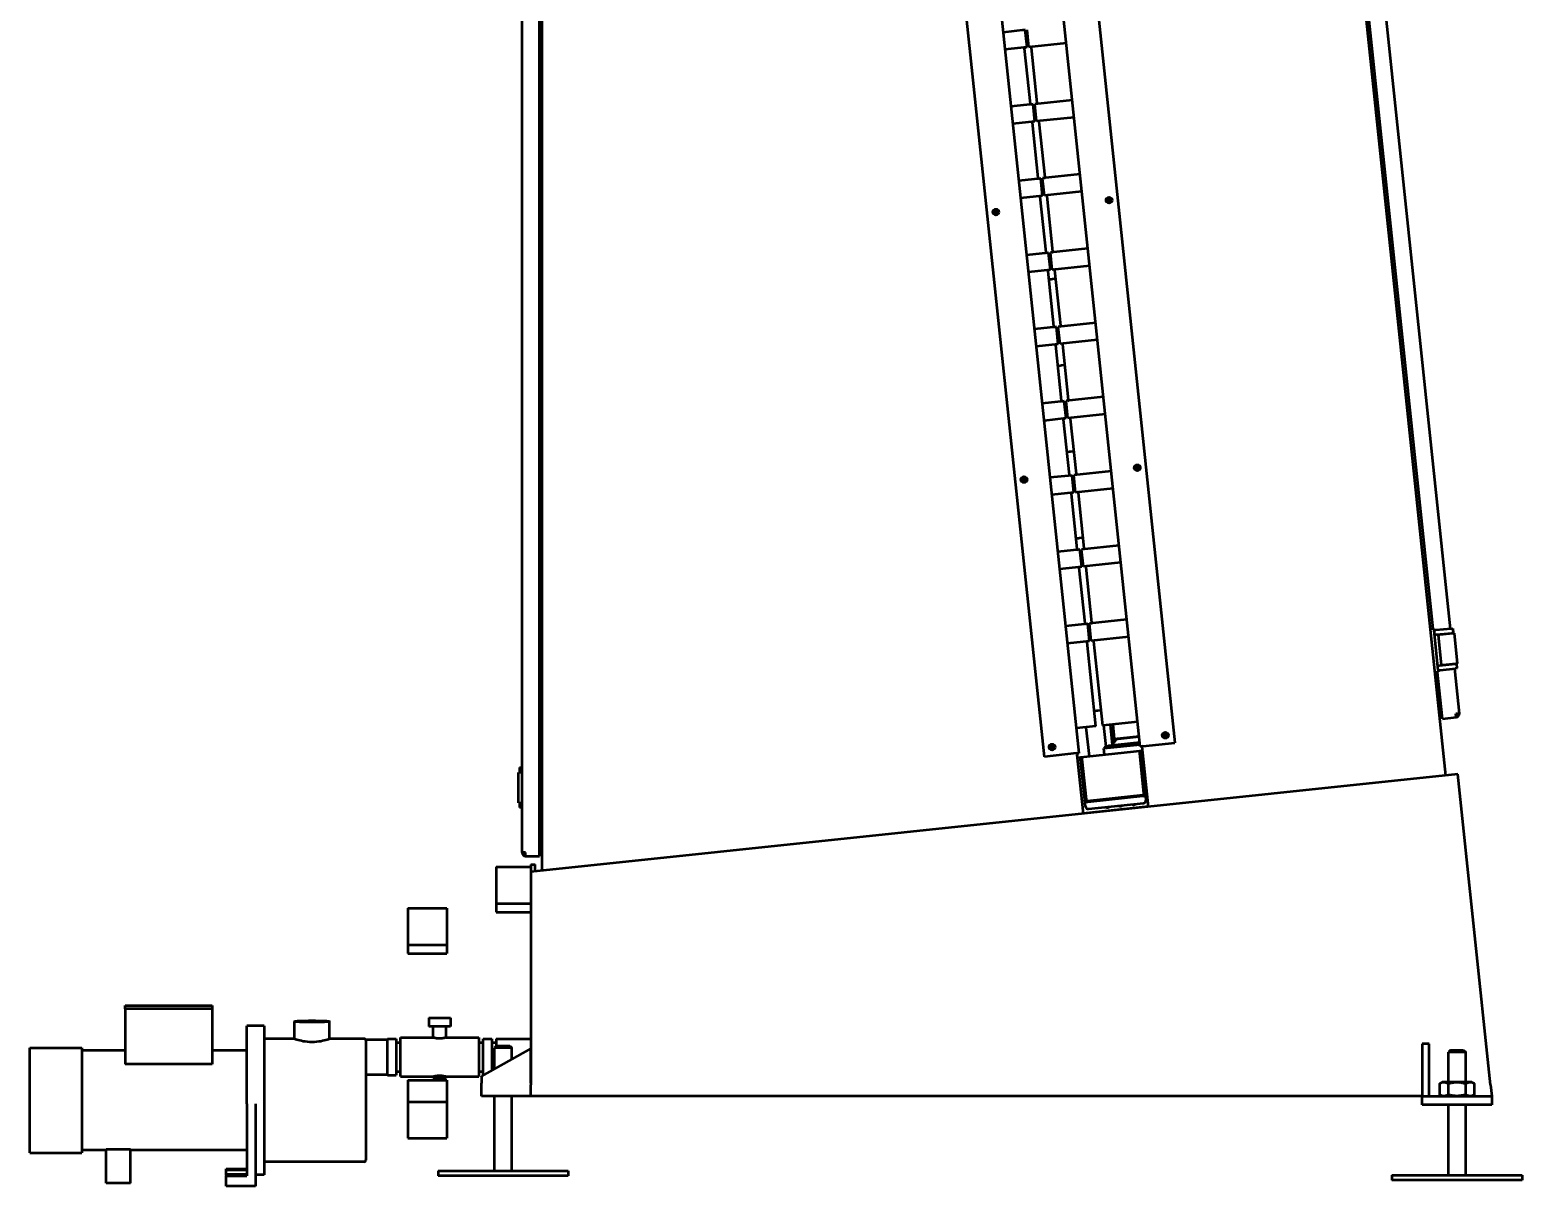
# Model space of a CAD drawing. Header units: millimetres. Extents: x 4915 to 15267, y 4787 to 10268.
# Drawn here: x 13548 to 15267, y 6658 to 7991 of the extents above; entities that cross this region are included whole.
import ezdxf

# ---------------------------------------------------------------- set-up
doc = ezdxf.new("R2010")
doc.units = ezdxf.units.MM
doc.layers.add('外形線', color=7, linetype='Continuous', lineweight=50)

msp = doc.modelspace()

# ---------------------------------------------------------------- linework, layer by layer
at = {"layer": '外形線'}
for p, q in [((15179, 7131.8), (14897.8, 9806.9)), ((14138, 7022), (14138, 9727.1)), ((14495.1, 9643.8), (14756.4, 7157.6)), ((14827.1, 7165.1), (14565.8, 9651.2)), ((14605.6, 9655.4), (14866.9, 7169.2)), ((14716.6, 7153.4), (14455.3, 9639.6)), ((14135, 7038.8), (14135, 9438.6)), ((14115, 7042.8), (14115, 9434.6)), ((15164.3, 7300.6), (15052.3, 8365.7)), ((15184.4, 7300.8), (15072, 8369.8)), ((14694.6, 7990.8), (14669.1, 7988.1)), ((14696.7, 7970.9), (14694.6, 7990.8)), ((14698.7, 7971.1), (14696.6, 7991)), ((14741.9, 7975.7), (14698.7, 7971.1)), ((14696.7, 7970.9), (14671.2, 7968.2)), ((14700.5, 7905.9), (14693.8, 7969.6)), ((14708.4, 7906.8), (14701.7, 7970.4)), ((14748.8, 7910), (14705.6, 7905.5)), ((14703.6, 7905.3), (14678.1, 7902.6)), ((14705.7, 7885.4), (14703.6, 7905.3)), ((14704.9, 7902.4), (14703.9, 7902.3)), ((14704.9, 7902.4), (14703.9, 7902.3)), ((14705.9, 7902.5), (14704.9, 7902.4)), ((14705.9, 7902.5), (14704.9, 7902.4)), ((14707.6, 7885.6), (14705.6, 7905.5)), ((14750.9, 7890.1), (14707.6, 7885.6)), ((14705.7, 7885.4), (14680.2, 7882.7)), ((14709.5, 7820.4), (14702.8, 7884.1)), ((14717.4, 7821.3), (14710.7, 7884.9)), ((14757.8, 7824.5), (14714.5, 7819.9)), ((14712.6, 7819.7), (14687.1, 7817.1)), ((14714.6, 7799.8), (14712.6, 7819.7)), ((14716.6, 7800.1), (14714.5, 7819.9)), ((14759.9, 7804.6), (14716.6, 7800.1)), ((14714.6, 7799.8), (14689.2, 7797.2)), ((14718.5, 7734.9), (14711.8, 7798.5)), ((14715.3, 7802.9), (14714.3, 7802.8)), ((14715.3, 7802.9), (14714.3, 7802.8)), ((14716.3, 7803), (14715.3, 7802.9)), ((14716.3, 7803), (14715.3, 7802.9)), ((14726.4, 7735.7), (14719.7, 7799.4)), ((14789.5, 7795.4), (14790.9, 7796.4)), ((14789.7, 7793.7), (14789.5, 7795.4)), ((14791.3, 7793), (14789.7, 7793.7)), ((14790.9, 7796.4), (14792.5, 7795.7)), ((14792.7, 7794), (14791.3, 7793)), ((14792.5, 7795.7), (14792.7, 7794)), ((14659.2, 7781.7), (14660.6, 7782.7)), ((14659.3, 7780), (14659.2, 7781.7)), ((14660.9, 7779.3), (14659.3, 7780)), ((14660.6, 7782.7), (14662.1, 7782)), ((14662.3, 7780.3), (14660.9, 7779.3)), ((14662.1, 7782), (14662.3, 7780.3)), ((14766.8, 7739), (14723.5, 7734.4)), ((14721.5, 7734.2), (14696.1, 7731.5)), ((14723.6, 7714.3), (14721.5, 7734.2)), ((14725.6, 7714.5), (14723.5, 7734.4)), ((14768.9, 7719.1), (14725.6, 7714.5)), ((14723.6, 7714.3), (14698.2, 7711.7)), ((14727.4, 7649.4), (14720.8, 7713)), ((14724.4, 7703.3), (14721.8, 7703.1)), ((14724.4, 7703.3), (14721.8, 7703.1)), ((14725.8, 7703.5), (14724.4, 7703.3)), ((14725.8, 7703.5), (14724.4, 7703.3)), ((14729.8, 7703.9), (14725.8, 7703.5)), ((14729.8, 7703.9), (14725.8, 7703.5)), ((14735.4, 7650.2), (14728.7, 7713.9)), ((14775.8, 7653.4), (14732.5, 7648.9)), ((14730.5, 7648.7), (14705.1, 7646)), ((14732.6, 7628.8), (14730.5, 7648.7)), ((14734.6, 7629), (14732.5, 7648.9)), ((14777.9, 7633.6), (14734.6, 7629)), ((14732.6, 7628.8), (14707.2, 7626.1)), ((14736.4, 7563.8), (14729.7, 7627.5)), ((14744.4, 7564.7), (14737.7, 7628.3)), ((14734.8, 7603.9), (14732.2, 7603.6)), ((14734.8, 7603.9), (14732.2, 7603.6)), ((14736.2, 7604), (14734.8, 7603.9)), ((14736.2, 7604), (14734.8, 7603.9)), ((14740.2, 7604.5), (14736.2, 7604)), ((14740.2, 7604.5), (14736.2, 7604)), ((14739.5, 7563.2), (14714.1, 7560.5)), ((14741.6, 7543.3), (14739.5, 7563.2)), ((14784.8, 7567.9), (14741.5, 7563.4)), ((14743.6, 7543.5), (14741.5, 7563.4)), ((14786.9, 7548), (14743.6, 7543.5)), ((14741.6, 7543.3), (14716.2, 7540.6)), ((14745.4, 7478.3), (14738.7, 7542)), ((14753.4, 7479.2), (14746.7, 7542.8)), ((14745.3, 7504.5), (14742.7, 7504.2)), ((14745.3, 7504.5), (14742.7, 7504.2)), ((14746.7, 7504.6), (14745.3, 7504.5)), ((14746.7, 7504.6), (14745.3, 7504.5)), ((14750.7, 7505), (14746.7, 7504.6)), ((14750.7, 7505), (14746.7, 7504.6)), ((14748.5, 7477.6), (14723.1, 7475)), ((14750.6, 7457.8), (14748.5, 7477.6)), ((14793.8, 7482.4), (14750.5, 7477.9)), ((14752.6, 7458), (14750.5, 7477.9)), ((14821.9, 7487.1), (14823.3, 7488.1)), ((14822.1, 7485.4), (14821.9, 7487.1)), ((14823.7, 7484.7), (14822.1, 7485.4)), ((14823.3, 7488.1), (14824.9, 7487.4)), ((14825.1, 7485.7), (14823.7, 7484.7)), ((14824.9, 7487.4), (14825.1, 7485.7)), ((14691.6, 7473.4), (14693, 7474.4)), ((14691.7, 7471.7), (14691.6, 7473.4)), ((14693.3, 7471), (14691.7, 7471.7)), ((14693, 7474.4), (14694.5, 7473.7)), ((14694.7, 7472), (14693.3, 7471)), ((14694.5, 7473.7), (14694.7, 7472)), ((14795.8, 7462.5), (14752.6, 7458)), ((14750.6, 7457.8), (14725.2, 7455.1)), ((14754.4, 7392.8), (14747.7, 7456.4)), ((14762.4, 7393.6), (14755.7, 7457.3)), ((14757.5, 7392.1), (14732.1, 7389.4)), ((14755.7, 7405), (14753.2, 7404.7)), ((14755.7, 7405), (14753.2, 7404.7)), ((14757.1, 7405.2), (14755.7, 7405)), ((14757.1, 7405.2), (14755.7, 7405)), ((14761.1, 7405.6), (14757.1, 7405.2)), ((14761.1, 7405.6), (14757.1, 7405.2)), ((14759.6, 7372.2), (14757.5, 7392.1)), ((14802.7, 7396.9), (14759.5, 7392.3)), ((14761.6, 7372.4), (14759.5, 7392.3)), ((14804.8, 7377), (14761.6, 7372.4)), ((14759.6, 7372.2), (14734.1, 7369.6)), ((14763.4, 7307.3), (14756.7, 7370.9)), ((14771.4, 7308.1), (14764.7, 7371.8)), ((14766.5, 7306.6), (14741, 7303.9)), ((14768.6, 7286.7), (14766.5, 7306.6)), ((14767.6, 7305.7), (14766.6, 7305.6)), ((14767.6, 7305.7), (14766.6, 7305.6)), ((14768.6, 7305.8), (14767.6, 7305.7)), ((14768.6, 7305.8), (14767.6, 7305.7)), ((14811.7, 7311.4), (14768.5, 7306.8)), ((14770.6, 7286.9), (14768.5, 7306.8)), ((14813.8, 7291.5), (14770.6, 7286.9)), ((15165.3, 7300.8), (15161.3, 7300.3)), ((15165.3, 7300.8), (15165.5, 7298.8)), ((15170.3, 7253), (15165.5, 7298.8)), ((15166, 7293.8), (15168, 7294)), ((15185.3, 7300.9), (15167.4, 7299)), ((15168, 7294), (15185.9, 7295.9)), ((15170, 7293.7), (15172, 7293.9)), ((15170, 7293.7), (15173.7, 7258.9)), ((15186.9, 7295.5), (15172, 7293.9)), ((15184.9, 7295.3), (15184.9, 7295.8)), ((15185.3, 7300.9), (15187.3, 7301.1)), ((15187.9, 7296.1), (15185.9, 7295.9)), ((15186.9, 7295.5), (15188.9, 7295.7)), ((15187.9, 7296.1), (15187.3, 7301.1)), ((15192.6, 7260.9), (15188.9, 7295.7)), ((14768.6, 7286.7), (14743.1, 7284)), ((14775.9, 7188.4), (14765.7, 7285.4)), ((14783.8, 7189.3), (14773.7, 7286.2)), ((15171.7, 7258.2), (15169.7, 7258)), ((15189.6, 7260.1), (15171.7, 7258.2)), ((15172.3, 7253.2), (15190.2, 7255.1)), ((15175.7, 7259.1), (15173.7, 7258.9)), ((15175.7, 7259.1), (15190.6, 7260.7)), ((15188.6, 7260), (15188.6, 7260.5)), ((15194.6, 7203.3), (15189.2, 7255)), ((15189.6, 7260.1), (15191.6, 7260.3)), ((15192.1, 7255.3), (15190.2, 7255.1)), ((15192.6, 7260.9), (15190.6, 7260.7)), ((15192.1, 7255.3), (15191.6, 7260.3)), ((15166.5, 7250.6), (15170.5, 7251)), ((15175.1, 7197.2), (15169.5, 7250.9)), ((15170.3, 7253), (15170.5, 7251)), ((14776.6, 7206.1), (14774.1, 7205.8)), ((14778, 7206.3), (14776.6, 7206.1)), ((14782, 7206.7), (14778, 7206.3)), ((15194.6, 7203.3), (15190.6, 7202.9)), ((15191, 7198.9), (15190.6, 7202.9)), ((14775.9, 7188.4), (14753.4, 7186.1)), ((14764.4, 7187.2), (14768, 7153.9)), ((14824.1, 7193.5), (14783.8, 7189.3)), ((14784.8, 7189.4), (14787.4, 7165)), ((14795.2, 7166.9), (14792.7, 7190.2)), ((14795.3, 7190.5), (14797, 7174.1)), ((15175.1, 7197.2), (15191, 7198.9)), ((14786.9, 7165), (14826.7, 7169.1)), ((14826.6, 7169.6), (14789.8, 7165.7)), ((14790.8, 7166.4), (14826.6, 7170.1)), ((14796.9, 7170.2), (14795.6, 7182.2)), ((14797, 7174.1), (14825.8, 7177.1)), ((14798.1, 7173.2), (14797, 7174.1)), ((14825.9, 7176.1), (14798.1, 7173.2)), ((14798.6, 7173.2), (14798.7, 7172.7)), ((14830.1, 7165.4), (14866.9, 7169.2)), ((14854.3, 7178.8), (14855.7, 7179.9)), ((14854.5, 7177.1), (14854.3, 7178.8)), ((14856.1, 7176.4), (14854.5, 7177.1)), ((14855.7, 7179.9), (14857.3, 7179.2)), ((14857.5, 7177.4), (14856.1, 7176.4)), ((14857.3, 7179.2), (14857.5, 7177.4)), ((14753.4, 7157.3), (14716.6, 7153.4)), ((14724, 7165.1), (14725.4, 7166.2)), ((14724.1, 7163.4), (14724, 7165.1)), ((14725.7, 7162.7), (14724.1, 7163.4)), ((14725.4, 7166.2), (14726.9, 7165.5)), ((14727.1, 7163.7), (14725.7, 7162.7)), ((14726.9, 7165.5), (14727.1, 7163.7)), ((14753.4, 7157.3), (14756.4, 7157.6)), ((14755.1, 7155.8), (14754.3, 7155.7)), ((14761.5, 7087.7), (14754.3, 7155.7)), ((14754.6, 7152.5), (14829.9, 7160.4)), ((14754.9, 7157.5), (14755.1, 7155.8)), ((14758, 7152.9), (14759.5, 7153)), ((14758.3, 7150.3), (14758, 7152.9)), ((14759.5, 7153), (14759.8, 7150.5)), ((14826.9, 7167.2), (14785.1, 7162.8)), ((14786.9, 7165), (14785.1, 7162.8)), ((14785.9, 7155.8), (14785.1, 7162.8)), ((14790.8, 7166.4), (14789.8, 7165.7)), ((14789.8, 7165.7), (14789.9, 7165.3)), ((14826.1, 7160), (14827.6, 7160.2)), ((14826.4, 7157.5), (14826.1, 7160)), ((14827.9, 7157.6), (14826.4, 7157.5)), ((14831.3, 7111), (14826.4, 7157.5)), ((14830.1, 7165.4), (14827.1, 7165.1)), ((14827.6, 7160.2), (14827.9, 7157.6)), ((14827.9, 7157.6), (14832.8, 7111.1)), ((14836.7, 7095.7), (14829.4, 7165.3)), ((14115, 7135.3), (14111, 7135.3)), ((14111, 7133.3), (14111, 7135.3)), ((14112, 7140.8), (14114, 7140.8)), ((14112, 7140.8), (14112, 7135.8)), ((14114, 7135.8), (14112, 7135.8)), ((14115, 7140.8), (14114, 7140.8)), ((14114, 7135.8), (14115, 7135.8)), ((14138, 7142.8), (14135, 7142.8)), ((14759.8, 7150.5), (14758.3, 7150.3)), ((14763.2, 7103.8), (14758.3, 7150.3)), ((14759.8, 7150.5), (14764.7, 7104)), ((14111, 7102.3), (14111, 7133.3)), ((15192.9, 7133.2), (14125, 7020.6)), ((15230.5, 6775.3), (15192.9, 7133.2)), ((14111, 7100.3), (14111, 7102.3)), ((14111, 7100.3), (14115, 7100.3)), ((14112, 7099.8), (14112, 7094.8)), ((14112, 7099.8), (14114, 7099.8)), ((14115, 7099.8), (14114, 7099.8)), ((14764, 7095.9), (14763.2, 7103.8)), ((14766.3, 7102.6), (14829.9, 7109.3)), ((14830.1, 7107.8), (14766.5, 7101.1)), ((14767.3, 7093.2), (14830.9, 7099.9)), ((14832.8, 7111.1), (14833.6, 7103.2)), ((14114, 7094.8), (14112, 7094.8)), ((14114, 7094.8), (14115, 7094.8)), ((14135, 7092.8), (14138, 7092.8)), ((14836.7, 7095.8), (14761.4, 7087.9)), ((14802.5, 7096.8), (14802.5, 7096.9)), ((14119, 7042.8), (14115, 7042.8)), ((14119, 7038.8), (14119, 7042.8)), ((14119, 7038.8), (14135, 7038.8)), ((14085, 7026.3), (14085, 6984.3)), ((14085, 7026.3), (14125, 7026.3)), ((14125, 7029.3), (14130, 7029.3)), ((14125, 7029.3), (14125, 7020.6)), ((14125, 7020.6), (14125, 6775.3)), ((14130, 7021.1), (14130, 7029.3)), ((14085, 6984.3), (14085, 6974.3)), ((14085, 6984.3), (14125, 6984.3)), ((13983.3, 6978.7), (13983.3, 6936.7)), ((13983.3, 6978.7), (14028.3, 6978.7)), ((14028.3, 6978.7), (14028.3, 6936.7)), ((14085, 6974.3), (14125, 6974.3)), ((13983.3, 6936.7), (14028.3, 6936.7)), ((13983.3, 6936.7), (13983.3, 6926.7)), ((14028.3, 6936.7), (14028.3, 6926.7)), ((13983.3, 6926.7), (14028.3, 6926.7)), ((13658, 6866.5), (13758, 6866.5)), ((13658, 6863), (13658, 6866.5)), ((13658, 6863), (13658, 6799.2)), ((13758, 6863), (13658, 6863)), ((13758, 6866.5), (13758, 6863)), ((13758, 6863), (13758, 6799.2)), ((13818, 6843.4), (13798, 6843.4)), ((13798, 6753.4), (13798, 6843.4)), ((13818, 6843.3), (13818, 6671.4)), ((13853, 6828.3), (13853, 6848.3)), ((13893, 6828.3), (13893, 6848.3)), ((14007.5, 6852.3), (14032.5, 6852.3)), ((14007.5, 6852.3), (14007.5, 6842.3)), ((14032.5, 6842.3), (14007.5, 6842.3)), ((14012.5, 6829.8), (14012.5, 6842.3)), ((14027.5, 6829.8), (14027.5, 6842.3)), ((14032.5, 6852.3), (14032.5, 6842.3)), ((13853, 6828.4), (13818, 6828.4)), ((13933, 6828.4), (13893, 6828.4)), ((13934.7, 6827.3), (13960, 6827.3)), ((13935, 6825.6), (13935, 6688.4)), ((13960, 6786.3), (13960, 6828.3)), ((13960, 6828.3), (13970, 6828.3)), ((13970, 6828.3), (13970, 6786.3)), ((13975, 6784.8), (13975, 6829.8)), ((13975, 6829.8), (14012.5, 6829.8)), ((14027.5, 6829.8), (14065, 6829.8)), ((14065, 6829.8), (14065, 6784.8)), ((14070, 6786.3), (14070, 6828.3)), ((14070, 6828.3), (14080, 6828.3)), ((14080, 6828.3), (14080, 6792)), ((14085, 6828.3), (14085, 6819.6)), ((14085, 6828.3), (14125, 6828.3)), ((13548, 6754.5), (13548, 6817.9)), ((13548, 6817.9), (13608, 6817.9)), ((13608, 6817.9), (13608, 6754.5)), ((13658, 6814.9), (13608, 6814.9)), ((13798, 6814.9), (13758, 6814.9)), ((13970, 6824), (13975, 6824)), ((14065, 6824), (14070, 6824)), ((14125, 6817.3), (14068.2, 6785.3)), ((14080, 6824), (14085, 6824)), ((14085.7, 6820.3), (14083.2, 6817.8)), ((14103.2, 6817.8), (14083.2, 6817.8)), ((14083.2, 6793.8), (14083.2, 6817.8)), ((14085.7, 6820.3), (14100.7, 6820.3)), ((14100.7, 6820.3), (14103.2, 6817.8)), ((14103.2, 6805), (14103.2, 6817.8)), ((14125, 6777.3), (14125, 6817.3)), ((15159.9, 6822.3), (15151.9, 6822.3)), ((15151.9, 6822.3), (15151.9, 6762.3)), ((15159.9, 6762.3), (15159.9, 6822.3)), ((15184.4, 6815.3), (15181.9, 6812.8)), ((15201.9, 6812.8), (15181.9, 6812.8)), ((15181.9, 6778.3), (15181.9, 6812.8)), ((15184.4, 6815.3), (15199.4, 6815.3)), ((15199.4, 6815.3), (15201.9, 6812.8)), ((15201.9, 6778.3), (15201.9, 6812.8)), ((13758, 6799.2), (13658, 6799.2)), ((13970, 6790.7), (13975, 6790.7)), ((14065, 6790.7), (14070, 6790.7)), ((13935, 6787.3), (13960, 6787.3)), ((13960, 6786.3), (13970, 6786.3)), ((13975, 6784.8), (14012.5, 6784.8)), ((13983.3, 6780.7), (13983.3, 6755.7)), ((13983.3, 6780.7), (14028.3, 6780.7)), ((14012.5, 6782.8), (14012.5, 6784.8)), ((14020, 6782.8), (14012.5, 6782.8)), ((14027.5, 6782.8), (14020, 6782.8)), ((14027.5, 6784.8), (14065, 6784.8)), ((14027.5, 6782.8), (14027.5, 6784.8)), ((14028.3, 6780.7), (14028.3, 6755.7)), ((14068.2, 6785.3), (14068.2, 6777.3)), ((14068.2, 6762.3), (14068.2, 6777.3)), ((14125, 6762.3), (14125, 6775.3)), ((15171.9, 6764), (15171.9, 6776.6)), ((15174.9, 6778.3), (15172.1, 6776.7)), ((15208.9, 6778.3), (15174.9, 6778.3)), ((15181.9, 6764.2), (15181.9, 6776.4)), ((15201.9, 6764.2), (15201.9, 6776.4)), ((15208.9, 6778.3), (15211.7, 6776.7)), ((15211.9, 6764), (15211.9, 6776.6)), ((15230.5, 6775.3), (15231.9, 6762.3)), ((13983.3, 6755.7), (13983.3, 6713.7)), ((13983.3, 6755.7), (14028.3, 6755.7)), ((14028.3, 6755.7), (14028.3, 6713.7)), ((14125, 6762.3), (14068.2, 6762.3)), ((14083.2, 6676.3), (14083.2, 6762.3)), ((14103.2, 6676.3), (14103.2, 6762.3)), ((15151.9, 6762.3), (14125, 6762.3)), ((15151.9, 6752.3), (15151.9, 6762.3)), ((15151.9, 6762.3), (15159.9, 6762.3)), ((15159.9, 6762.3), (15231.9, 6762.3)), ((15174.9, 6762.3), (15172.1, 6763.9)), ((15208.9, 6762.3), (15211.7, 6763.9)), ((15231.9, 6762.3), (15231.9, 6752.3)), ((13548, 6696.9), (13548, 6754.5)), ((13608, 6754.5), (13608, 6696.9)), ((13798, 6753.4), (13798, 6670.5)), ((13808, 6753.4), (13808, 6658.5)), ((15231.9, 6752.3), (15151.9, 6752.3)), ((15181.9, 6671.3), (15181.9, 6752.3)), ((15201.9, 6671.3), (15201.9, 6752.3)), ((13983.3, 6713.7), (14028.3, 6713.7)), ((13548, 6696.9), (13608, 6696.9)), ((13636, 6699.9), (13608, 6699.9)), ((13636, 6661.8), (13636, 6701)), ((13636, 6701), (13664, 6701)), ((13664, 6661.8), (13664, 6701)), ((13798, 6699.9), (13664, 6699.9)), ((13774, 6678), (13774, 6678.5)), ((13774, 6678.5), (13798, 6678.5)), ((13774, 6677.5), (13774, 6678)), ((13774, 6678), (13784.7, 6678)), ((13774, 6676.8), (13774, 6677.5)), ((13784.7, 6677.5), (13774, 6677.5)), ((13774, 6672.1), (13774, 6676.8)), ((13798, 6676.8), (13774, 6676.8)), ((13774, 6672.1), (13774, 6671.4)), ((13798, 6672.1), (13774, 6672.1)), ((13774, 6671), (13774, 6671.4)), ((13774, 6671.4), (13784.7, 6671.4)), ((13774, 6671), (13774, 6670.5)), ((13784.7, 6671), (13774, 6671)), ((13774, 6658.5), (13774, 6670.5)), ((13774, 6670.5), (13798, 6670.5)), ((13818, 6671.4), (13808, 6671.4)), ((13933, 6686.4), (13818, 6686.4)), ((14018.2, 6676.3), (14168.1, 6676.3)), ((14018.2, 6676.3), (14018.2, 6670.3)), ((14168.1, 6670.3), (14018.2, 6670.3)), ((14168.2, 6676.3), (14168.2, 6670.3)), ((15116.9, 6671.3), (15266.9, 6671.3)), ((15116.9, 6671.3), (15116.9, 6665.3)), ((15266.9, 6671.3), (15266.9, 6665.3)), ((13664, 6661.8), (13636, 6661.8)), ((13808, 6658.5), (13774, 6658.5)), ((15266.9, 6665.3), (15116.9, 6665.3))]:
    msp.add_line(p, q, dxfattribs=at).dxf.unprotected_set("ltscale", 0)
for points in [[(15165.3, 7300.8), (15165.3, 7300.6), (15165.3, 7300.5), (15165.3, 7300.4), (15165.3, 7300.3), (15165.4, 7300.2), (15165.4, 7300.1), (15165.5, 7300), (15165.6, 7299.9), (15165.6, 7299.8), (15165.7, 7299.7), (15165.8, 7299.6), (15165.9, 7299.5), (15166, 7299.4), (15166.1, 7299.3), (15166.2, 7299.3), (15166.3, 7299.2), (15166.4, 7299.1), (15166.5, 7299.1), (15166.7, 7299), (15166.8, 7299), (15167, 7299), (15167.1, 7299), (15167.3, 7299), (15167.4, 7299)], [(15170.5, 7251), (15170.5, 7251.1), (15170.5, 7251.3), (15170.5, 7251.4), (15170.5, 7251.5), (15170.5, 7251.6), (15170.5, 7251.7), (15170.6, 7251.8), (15170.6, 7251.9), (15170.6, 7252), (15170.7, 7252.2), (15170.7, 7252.3), (15170.8, 7252.4), (15170.9, 7252.5), (15171, 7252.6), (15171.1, 7252.7), (15171.2, 7252.8), (15171.3, 7252.9), (15171.4, 7252.9), (15171.5, 7253), (15171.7, 7253.1), (15171.8, 7253.1), (15171.9, 7253.2), (15172.1, 7253.2), (15172.3, 7253.2)], [(13893, 6828.3), (13892.8, 6828.1), (13892.3, 6827.9), (13891.5, 6827.5), (13890.3, 6827.1), (13888.8, 6826.7), (13887.1, 6826.2), (13885.2, 6825.8), (13883, 6825.3), (13880.7, 6825), (13878.1, 6824.7), (13875.6, 6824.5), (13873, 6824.5), (13870.4, 6824.5), (13867.8, 6824.7), (13865.3, 6825), (13862.9, 6825.3), (13860.8, 6825.8), (13858.9, 6826.2), (13857.2, 6826.7), (13855.7, 6827.1), (13854.5, 6827.5), (13853.7, 6827.9), (13853.2, 6828.1), (13853, 6828.3)], [(13934.7, 6827.3), (13934.7, 6827.3), (13934.7, 6827.3), (13934.7, 6827.3), (13934.7, 6827.3), (13934.7, 6827.2), (13934.7, 6827.2), (13934.7, 6827.1), (13934.8, 6827.1), (13934.8, 6827), (13934.8, 6827), (13934.8, 6826.9), (13934.8, 6826.8), (13934.8, 6826.8), (13934.9, 6826.7), (13934.9, 6826.6), (13934.9, 6826.5), (13934.9, 6826.4), (13934.9, 6826.3), (13934.9, 6826.2), (13935, 6826.1), (13935, 6825.9), (13935, 6825.8), (13935, 6825.7), (13935, 6825.6)], [(14020, 6828.5), (14019.5, 6828.5), (14019, 6828.5), (14018.5, 6828.6), (14018, 6828.6), (14017.6, 6828.7), (14017.1, 6828.7), (14016.6, 6828.8), (14016.2, 6828.9), (14015.8, 6828.9), (14015.4, 6829), (14015, 6829.1), (14014.7, 6829.2), (14014.4, 6829.3), (14014.1, 6829.3), (14013.8, 6829.4), (14013.5, 6829.5), (14013.3, 6829.6), (14013.1, 6829.6), (14012.9, 6829.7), (14012.7, 6829.7), (14012.6, 6829.8), (14012.5, 6829.8), (14012.5, 6829.8), (14012.5, 6829.8)], [(14027.5, 6829.8), (14027.5, 6829.8), (14027.4, 6829.8), (14027.3, 6829.8), (14027.2, 6829.7), (14027.1, 6829.7), (14026.9, 6829.6), (14026.7, 6829.6), (14026.5, 6829.5), (14026.2, 6829.4), (14025.9, 6829.3), (14025.6, 6829.3), (14025.3, 6829.2), (14024.9, 6829.1), (14024.6, 6829), (14024.2, 6828.9), (14023.8, 6828.9), (14023.3, 6828.8), (14022.9, 6828.7), (14022.4, 6828.7), (14021.9, 6828.6), (14021.4, 6828.6), (14020.9, 6828.5), (14020.5, 6828.5), (14020, 6828.5)], [(14012.5, 6784.8), (14012.5, 6784.8), (14012.5, 6784.8), (14012.6, 6784.9), (14012.7, 6784.9), (14012.9, 6784.9), (14013.1, 6785), (14013.3, 6785.1), (14013.5, 6785.1), (14013.8, 6785.2), (14014.1, 6785.3), (14014.4, 6785.4), (14014.7, 6785.4), (14015, 6785.5), (14015.4, 6785.6), (14015.8, 6785.7), (14016.2, 6785.8), (14016.6, 6785.8), (14017.1, 6785.9), (14017.6, 6786), (14018, 6786), (14018.5, 6786), (14019, 6786.1), (14019.5, 6786.1), (14020, 6786.1)], [(14020, 6786.1), (14020.5, 6786.1), (14020.9, 6786.1), (14021.4, 6786), (14021.9, 6786), (14022.4, 6786), (14022.9, 6785.9), (14023.3, 6785.8), (14023.8, 6785.8), (14024.2, 6785.7), (14024.6, 6785.6), (14024.9, 6785.5), (14025.3, 6785.4), (14025.6, 6785.4), (14025.9, 6785.3), (14026.2, 6785.2), (14026.5, 6785.1), (14026.7, 6785.1), (14026.9, 6785), (14027.1, 6784.9), (14027.2, 6784.9), (14027.3, 6784.9), (14027.4, 6784.8), (14027.5, 6784.8), (14027.5, 6784.8)], [(15181.9, 6776.4), (15181.4, 6776.7), (15181, 6776.9), (15180.5, 6777.1), (15180.1, 6777.3), (15179.7, 6777.5), (15179.2, 6777.6), (15178.8, 6777.7), (15178.4, 6777.8), (15178, 6777.9), (15177.7, 6778), (15177.3, 6778), (15176.9, 6778), (15176.5, 6778), (15176.1, 6778), (15175.7, 6778), (15175.3, 6777.9), (15174.9, 6777.8), (15174.5, 6777.7), (15174.1, 6777.6), (15173.7, 6777.4), (15173.3, 6777.2), (15172.8, 6777.1), (15172.4, 6776.8), (15171.9, 6776.6)], [(15171.9, 6776.6), (15171.9, 6776.6), (15171.9, 6776.6), (15171.9, 6776.6), (15171.9, 6776.6), (15171.9, 6776.6), (15171.9, 6776.6), (15172, 6776.6), (15172, 6776.6), (15172, 6776.6), (15172, 6776.6), (15172, 6776.6), (15172, 6776.6), (15172, 6776.6), (15172, 6776.6), (15172, 6776.6), (15172, 6776.6), (15172, 6776.7), (15172, 6776.7), (15172, 6776.7), (15172.1, 6776.7), (15172.1, 6776.7), (15172.1, 6776.7), (15172.1, 6776.7), (15172.1, 6776.7)], [(15201.9, 6776.4), (15201, 6776.7), (15200, 6776.9), (15199.2, 6777.1), (15198.3, 6777.3), (15197.5, 6777.4), (15196.6, 6777.6), (15195.8, 6777.7), (15195, 6777.8), (15194.2, 6777.8), (15193.5, 6777.9), (15192.7, 6777.9), (15191.9, 6777.9), (15191.1, 6777.9), (15190.3, 6777.9), (15189.6, 6777.8), (15188.8, 6777.8), (15188, 6777.7), (15187.2, 6777.6), (15186.3, 6777.4), (15185.5, 6777.3), (15184.6, 6777.1), (15183.8, 6776.9), (15182.8, 6776.7), (15181.9, 6776.4)], [(15211.9, 6776.6), (15211.4, 6776.8), (15211, 6777.1), (15210.5, 6777.2), (15210.1, 6777.4), (15209.7, 6777.6), (15209.3, 6777.7), (15208.9, 6777.8), (15208.5, 6777.9), (15208.1, 6778), (15207.7, 6778), (15207.3, 6778), (15206.9, 6778), (15206.5, 6778), (15206.2, 6778), (15205.8, 6777.9), (15205.4, 6777.8), (15205, 6777.7), (15204.6, 6777.6), (15204.1, 6777.5), (15203.7, 6777.3), (15203.3, 6777.1), (15202.8, 6776.9), (15202.4, 6776.7), (15201.9, 6776.4)], [(15211.7, 6776.7), (15211.7, 6776.7), (15211.7, 6776.7), (15211.7, 6776.7), (15211.7, 6776.7), (15211.8, 6776.7), (15211.8, 6776.7), (15211.8, 6776.7), (15211.8, 6776.6), (15211.8, 6776.6), (15211.8, 6776.6), (15211.8, 6776.6), (15211.8, 6776.6), (15211.8, 6776.6), (15211.8, 6776.6), (15211.8, 6776.6), (15211.8, 6776.6), (15211.8, 6776.6), (15211.9, 6776.6), (15211.9, 6776.6), (15211.9, 6776.6), (15211.9, 6776.6), (15211.9, 6776.6), (15211.9, 6776.6), (15211.9, 6776.6)], [(15171.9, 6764), (15172.4, 6763.8), (15172.8, 6763.6), (15173.3, 6763.4), (15173.7, 6763.2), (15174.1, 6763), (15174.5, 6762.9), (15174.9, 6762.8), (15175.3, 6762.7), (15175.7, 6762.7), (15176.1, 6762.6), (15176.5, 6762.6), (15176.9, 6762.6), (15177.3, 6762.6), (15177.7, 6762.6), (15178, 6762.7), (15178.4, 6762.8), (15178.8, 6762.9), (15179.2, 6763), (15179.7, 6763.1), (15180.1, 6763.3), (15180.5, 6763.5), (15181, 6763.7), (15181.4, 6763.9), (15181.9, 6764.2)], [(15172.1, 6763.9), (15172.1, 6763.9), (15172.1, 6763.9), (15172.1, 6763.9), (15172.1, 6764), (15172, 6764), (15172, 6764), (15172, 6764), (15172, 6764), (15172, 6764), (15172, 6764), (15172, 6764), (15172, 6764), (15172, 6764), (15172, 6764), (15172, 6764), (15172, 6764), (15172, 6764), (15171.9, 6764), (15171.9, 6764), (15171.9, 6764), (15171.9, 6764), (15171.9, 6764), (15171.9, 6764), (15171.9, 6764)], [(15181.9, 6764.2), (15182.8, 6763.9), (15183.8, 6763.7), (15184.6, 6763.5), (15185.5, 6763.3), (15186.3, 6763.2), (15187.2, 6763), (15188, 6762.9), (15188.8, 6762.8), (15189.6, 6762.8), (15190.3, 6762.7), (15191.1, 6762.7), (15191.9, 6762.7), (15192.7, 6762.7), (15193.5, 6762.7), (15194.2, 6762.8), (15195, 6762.8), (15195.8, 6762.9), (15196.6, 6763), (15197.5, 6763.2), (15198.3, 6763.3), (15199.2, 6763.5), (15200, 6763.7), (15201, 6763.9), (15201.9, 6764.2)], [(15201.9, 6764.2), (15202.4, 6763.9), (15202.8, 6763.7), (15203.3, 6763.5), (15203.7, 6763.3), (15204.1, 6763.1), (15204.6, 6763), (15205, 6762.9), (15205.4, 6762.8), (15205.8, 6762.7), (15206.2, 6762.6), (15206.5, 6762.6), (15206.9, 6762.6), (15207.3, 6762.6), (15207.7, 6762.6), (15208.1, 6762.7), (15208.5, 6762.7), (15208.9, 6762.8), (15209.3, 6762.9), (15209.7, 6763), (15210.1, 6763.2), (15210.5, 6763.4), (15211, 6763.6), (15211.4, 6763.8), (15211.9, 6764)], [(15211.9, 6764), (15211.9, 6764), (15211.9, 6764), (15211.9, 6764), (15211.9, 6764), (15211.9, 6764), (15211.9, 6764), (15211.8, 6764), (15211.8, 6764), (15211.8, 6764), (15211.8, 6764), (15211.8, 6764), (15211.8, 6764), (15211.8, 6764), (15211.8, 6764), (15211.8, 6764), (15211.8, 6764), (15211.8, 6764), (15211.8, 6764), (15211.8, 6764), (15211.7, 6764), (15211.7, 6763.9), (15211.7, 6763.9), (15211.7, 6763.9), (15211.7, 6763.9)]]:
    msp.add_lwpolyline(points, dxfattribs=at).dxf.unprotected_set("ltscale", 0)
for centre, radius in [((14791.1, 7794.7), 3.5), ((14791.1, 7794.7), 3), ((14660.7, 7781), 3.5), ((14660.7, 7781), 3), ((14823.5, 7486.4), 3.5), ((14823.5, 7486.4), 3), ((14693.1, 7472.7), 3.5), ((14693.1, 7472.7), 3), ((14725.5, 7164.4), 3.5), ((14855.9, 7178.1), 3.5), ((14855.9, 7178.1), 3), ((14725.5, 7164.4), 3)]:
    msp.add_circle(centre, radius, dxfattribs=at).dxf.unprotected_set("ltscale", 0)
for centre, radius, start, end in [((14692.5, 7991.6), 1, 186, 276), ((14694.8, 7969.7), 1, 96, 186), ((14700.7, 7970.3), 1, 6, 96), ((14701.5, 7906), 1, 186, 276), ((14707.4, 7906.7), 1, 276, 6), ((14703.8, 7884.2), 1, 96, 186), ((14709.7, 7884.8), 1, 6, 96), ((14716.4, 7821.2), 1, 276, 6), ((14710.5, 7820.5), 1, 186, 276), ((14712.8, 7798.6), 1, 96, 186), ((14718.7, 7799.3), 1, 6, 96), ((14725.4, 7735.6), 1, 276, 6), ((14719.4, 7735), 1, 186, 276), ((14721.7, 7713.1), 1, 96, 186), ((14727.7, 7713.7), 1, 6, 96), ((14728.4, 7649.5), 1, 186, 276), ((14734.4, 7650.1), 1, 276, 6), ((14730.7, 7627.6), 1, 96, 186), ((14736.7, 7628.2), 1, 6, 96), ((14737.4, 7564), 1, 186, 276), ((14743.4, 7564.6), 1, 276, 6), ((14739.7, 7542.1), 1, 96, 186), ((14745.7, 7542.7), 1, 6, 96), ((14746.4, 7478.4), 1, 186, 276), ((14752.4, 7479.1), 1, 276, 6), ((14748.7, 7456.6), 1, 96, 186), ((14754.7, 7457.2), 1, 6, 96), ((14755.4, 7392.9), 1, 186, 276), ((14761.4, 7393.5), 1, 276, 6), ((14757.7, 7371), 1, 96, 186), ((14763.7, 7371.7), 1, 6, 96), ((14764.4, 7307.4), 1, 186, 276), ((14770.4, 7308), 1, 276, 6), ((14766.7, 7285.5), 1, 96, 186), ((14772.7, 7286.1), 1, 6, 96), ((15174.2, 7234.8), 11, 111.8266, 129.0557), ((15174.2, 7234.8), 10, 113.4576, 132.8699), ((15174.2, 7234.8), 10, 239.1301, 258.5424), ((15174.2, 7234.8), 11, 242.9443, 260.1734), ((15190.6, 7202.9), 2, 276, 6), ((15190.6, 7202.9), 4, 276, 6), ((14818.4, 7156.7), 25.4, 139.2296, 156.5076), ((14789.3, 7098.9), 4, 241.5696, 310.4304), ((14804.2, 7100.4), 4, 241.5696, 310.4304), ((14819.2, 7102), 4, 241.5696, 310.4304), ((14119, 7042.8), 4, 180, 270), ((14119, 7042.8), 2, 180, 270), ((13933, 6826.4), 2, 28.2194, 90), ((13933, 6688.4), 2, 270, 0)]:
    msp.add_arc(centre, radius, start, end, dxfattribs=at).dxf.unprotected_set("ltscale", 0)
for centre, major_axis, ratio, start_param, end_param in [((14766.1, 7104.1), (-2.98, -0.31), 0.995037, 0, 1.570796), ((14766.1, 7104.1), (-1.49, -0.16), 0.995037, 0, 1.570796), ((14829.8, 7110.8), (1.49, 0.16), 0.995037, 4.712389, 6.283185), ((14829.8, 7110.8), (2.98, 0.31), 0.995037, 4.712389, 6.283185), ((14830.6, 7102.9), (0.32, -3), 0.995037, 0, 1.570796), ((14767, 7096.2), (0.32, -3), 0.995037, 4.712389, 6.283185), ((13784.7, 6677.7), (5.25, 0), 0.046593, 4.712389, 7.853982), ((13784.7, 6671.2), (5.25, 0), 0.046593, 4.712389, 7.853982)]:
    msp.add_ellipse(centre, major_axis=major_axis, ratio=ratio, start_param=start_param, end_param=end_param, dxfattribs=at).dxf.unprotected_set("ltscale", 0)
for major_axis in [(-20, 0), (-14, 0)]:
    msp.add_ellipse((13873, 6848.3), major_axis=major_axis, ratio=0.046593, dxfattribs=at).dxf.unprotected_set("ltscale", 0)

doc.saveas('drawing.dxf')
